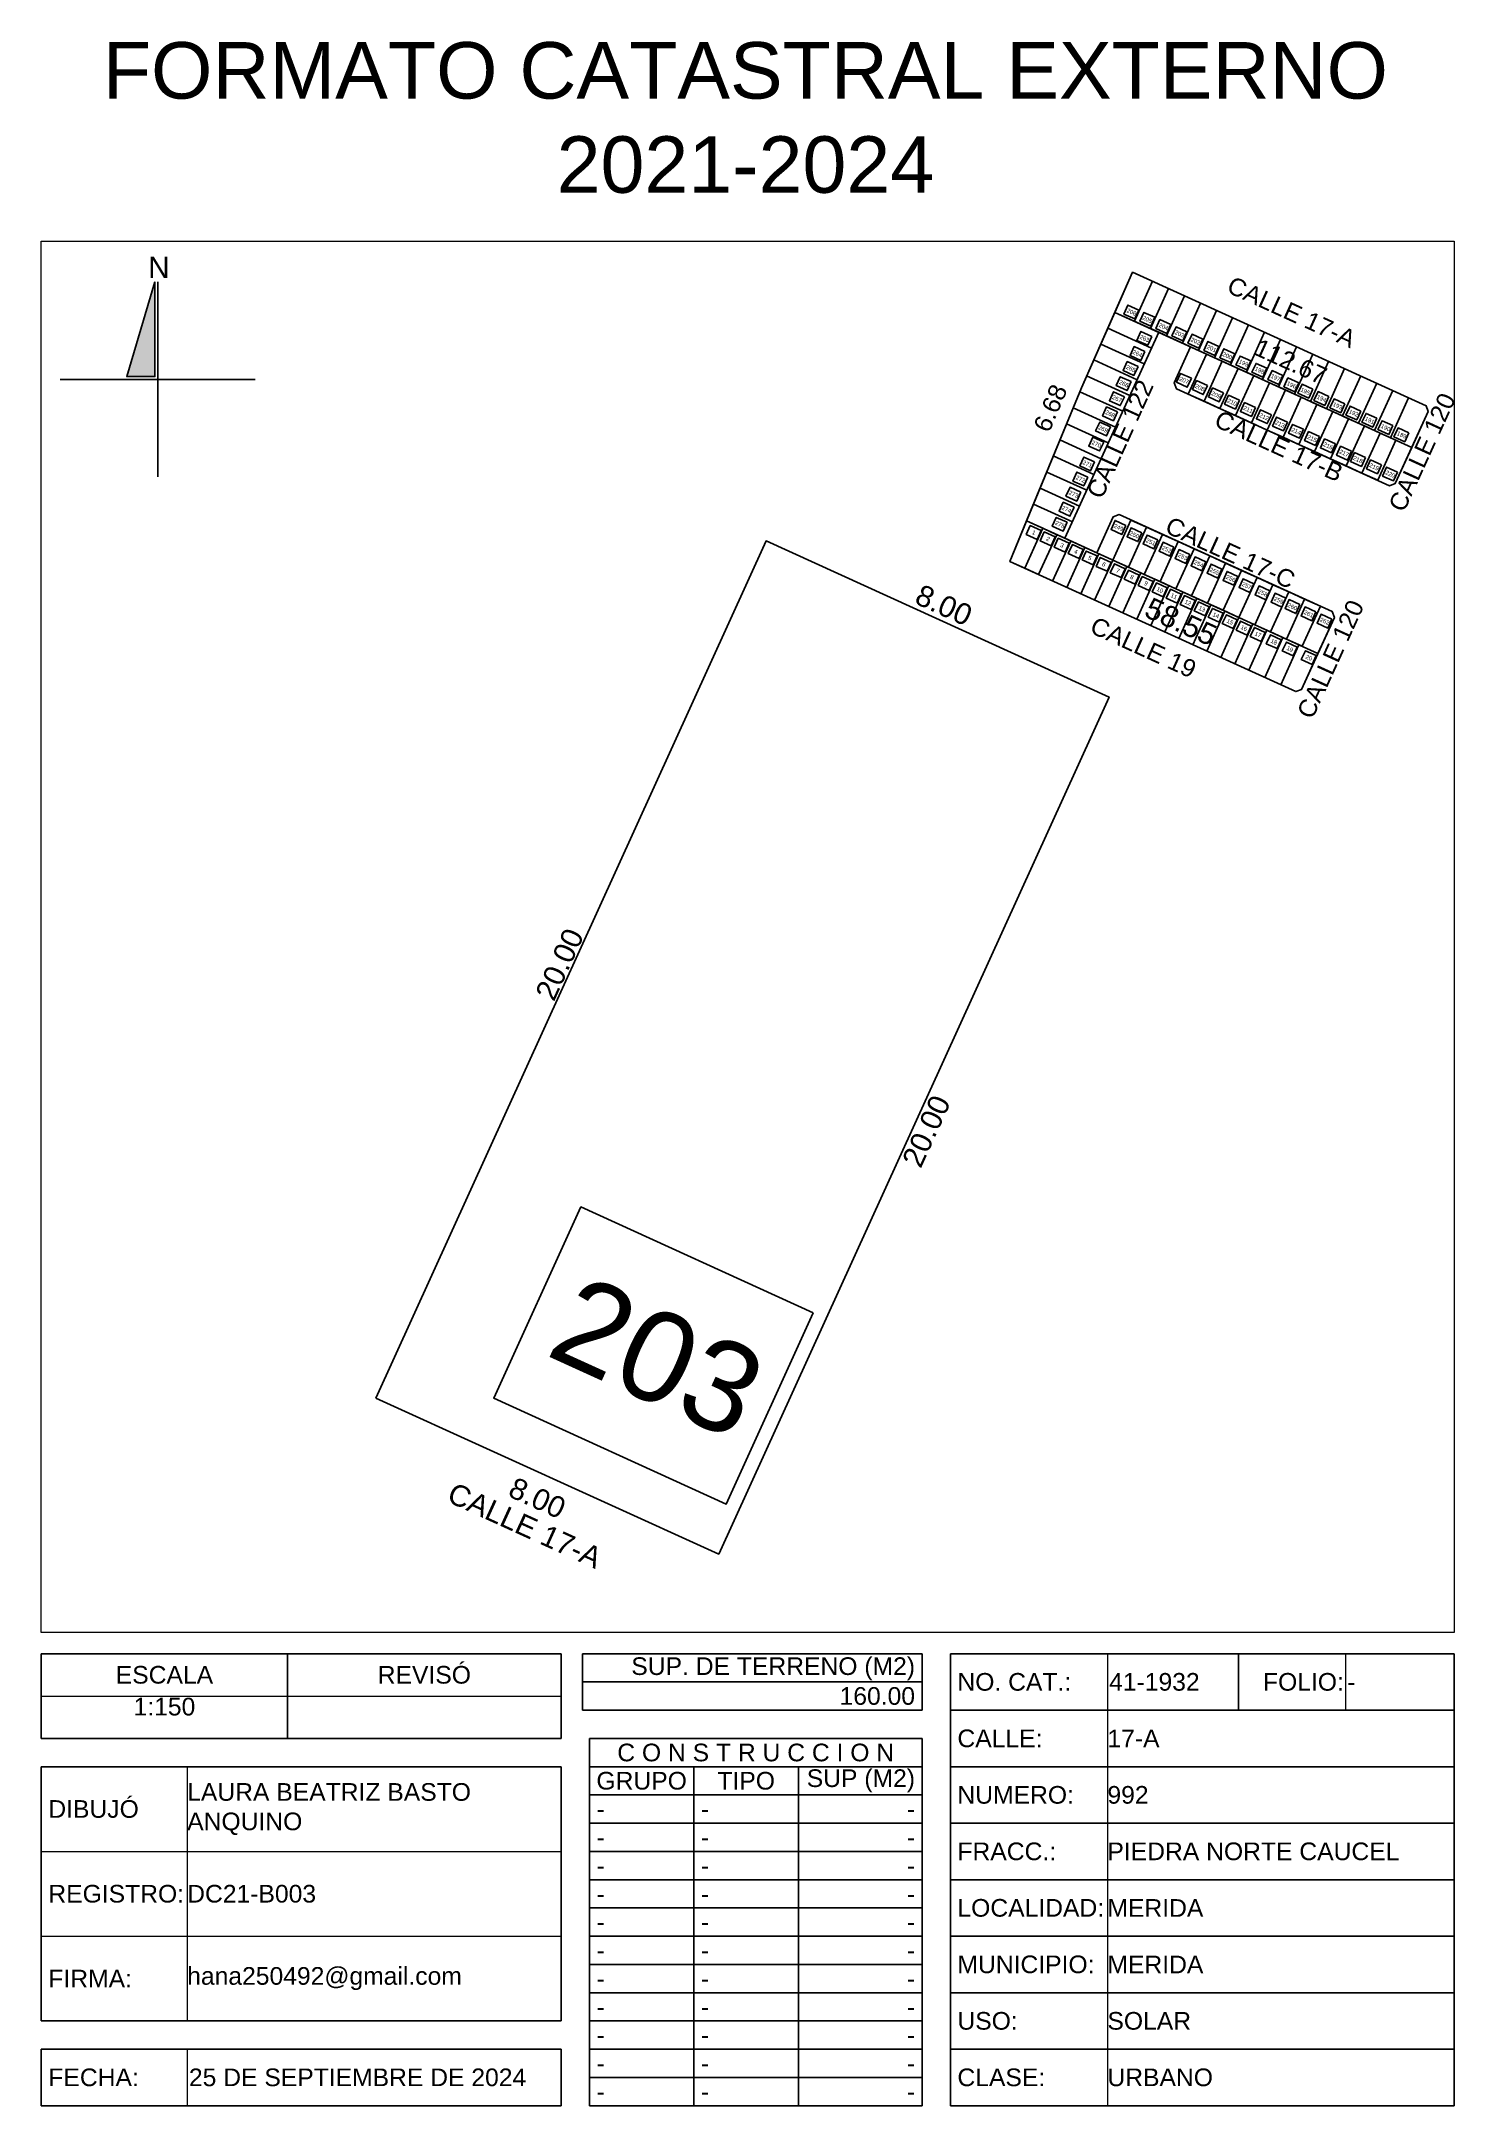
# Model space of a CAD drawing. Header units: inches. Extents: x 163.5 to 193.7, y 30.1 to 74.
import ezdxf
from ezdxf.enums import TextEntityAlignment as Align

# ---------------------------------------------------------------- set-up
doc = ezdxf.new("R2010")
doc.units = ezdxf.units.IN
doc.header["$MEASUREMENT"] = 0
doc.layers.add('_DIV LOTES', color=7, linetype='Continuous')
doc.styles.add('DATOS', font='arial.ttf')
doc.styles.add('Formato', font='arial.ttf')
doc.styles.add('Localizacion', font='arial.ttf')
doc.styles.get("Standard").update_dxf_attribs({"font": 'arial.ttf'})
doc.styles.add('Terreno', font='arial.ttf')
doc.dimstyles.new('T-100', dxfattribs={"dimscale": 0, "dimtxt": 0.45, "dimasz": 0.18, "dimexe": 0.18, "dimexo": 0.0625, "dimgap": 0.0905, "dimtad": 0, "dimzin": 1, "dimdsep": 46, "dimtxsty": 'Terreno', "dimblk": 'NONE', "dimcen": 0, "dimse1": 1, "dimse2": 1, "dimsd1": 1, "dimsd2": 1, "dimclrt": 256, "dimadec": 0, "dimazin": 0, "dimtfac": 1, "dimtix": 1, "dimtofl": 0, "dimtmove": 2, "dimatfit": 3, "dimldrblk": 'NONE', "dimfxl": 1, "dimtolj": 1, "dimarcsym": 0})
doc.dimstyles.new('U-100', dxfattribs={"dimscale": 0, "dimtxt": 0.375, "dimasz": 0.18, "dimexe": 0.18, "dimexo": 0.0625, "dimgap": 0.0905, "dimtad": 0, "dimzin": 1, "dimdsep": 46, "dimtxsty": 'Terreno', "dimblk": 'NONE', "dimcen": 0, "dimse1": 1, "dimse2": 1, "dimsd1": 1, "dimsd2": 1, "dimclrt": 256, "dimadec": 0, "dimazin": 0, "dimtfac": 1, "dimtix": 1, "dimtofl": 0, "dimtmove": 2, "dimatfit": 3, "dimldrblk": 'NONE', "dimfxl": 1, "dimtolj": 1, "dimarcsym": 0})

# ---------------------------------------------------------------- blocks, each defined once
blk = doc.blocks.new('*T4')
at = {"color": 0, "linetype": 'ByBlock', "lineweight": -2, "transparency": 16777216}
for p, q in [((0, 0), (11.036, 0)), ((0, 0), (0, -1.8)), ((5.23, 0), (5.23, -1.8)), ((11.036, 0), (11.036, -1.8)), ((0, -1.8), (11.036, -1.8))]:
    blk.add_line(p, q, dxfattribs=at)
at = {"layer": 'Defpoints', "color": 8, "linetype": 'ByBlock', "lineweight": 0, "transparency": 16777216}
blk.add_line((0, -0.9), (11.036, -0.9), dxfattribs=at)
at = {"color": 0, "lineweight": 18, "transparency": 16777216, "char_height": 0.375}
for s, insert, width, attachment_point in [('{\\C256;ESCALA}', (2.615, -0.45), 5.15762, 5), ('REVISÓ', (8.133, -0.45), 5.73486, 5), ('1:150', (2.615, -0.936), 5.15762, 2)]:
    blk.add_mtext(s, dxfattribs=dict(at, insert=insert, width=width, attachment_point=attachment_point))
blk = doc.blocks.new('*T5')
at = {"color": 0, "lineweight": -2, "transparency": 16777216}
for p, q in [((0, 0), (7.21, 0)), ((0, 0), (0, -0.6)), ((7.21, 0), (7.21, -0.6)), ((0, -0.6), (7.21, -0.6))]:
    blk.add_line(p, q, dxfattribs=at)
at = {"color": 0, "lineweight": 18, "transparency": 16777216, "insert": (7.06, -0.3), "char_height": 0.375, "width": 6.90975, "attachment_point": 6}
blk.add_mtext('160.00', dxfattribs=at)
blk = doc.blocks.new('*T6')
at = {"color": 0, "lineweight": -2, "transparency": 16777216}
for p, q in [((0, 0), (7.21, 0)), ((0, 0), (0, -0.6)), ((7.21, 0), (7.21, -0.6)), ((0, -0.6), (7.21, -0.6))]:
    blk.add_line(p, q, dxfattribs=at)
at = {"color": 0, "lineweight": 18, "transparency": 16777216, "insert": (7.06, -0.564), "char_height": 0.375, "width": 6.90975, "attachment_point": 9}
blk.add_mtext('{\\C256;  SUP. DE TERRENO (M2)   }', dxfattribs=at)
blk = doc.blocks.new('*T7')
at = {"color": 0, "lineweight": -2, "transparency": 16777216}
for p, q in [((0, 0), (3.336, 0)), ((0, 0), (0, -9.6)), ((0, -1.2), (3.336, -1.2)), ((0, -2.4), (3.336, -2.4)), ((0, -3.6), (3.336, -3.6)), ((0, -4.8), (3.336, -4.8)), ((0, -6), (3.336, -6)), ((0, -7.2), (3.336, -7.2)), ((0, -8.4), (3.336, -8.4)), ((0, -9.6), (3.336, -9.6))]:
    blk.add_line(p, q, dxfattribs=at)
at = {"layer": 'Defpoints', "color": 8, "linetype": 'ByBlock', "lineweight": 0, "transparency": 16777216}
blk.add_line((3.336, 0), (3.336, -9.6), dxfattribs=at)
at = {"color": 0, "lineweight": 18, "transparency": 16777216, "char_height": 0.375, "width": 3.03551, "attachment_point": 4, "style": 'Formato'}
for s, insert in [('NO. CAT.:', (0.15, -0.6)), ('CALLE:', (0.15, -1.8)), ('NUMERO:', (0.15, -3)), ('FRACC.:', (0.15, -4.2)), ('LOCALIDAD:', (0.15, -5.4)), ('MUNICIPIO:', (0.15, -6.6)), ('CLASE:', (0.15, -9))]:
    blk.add_mtext(s, dxfattribs=dict(at, insert=insert))
at = {"color": 0, "lineweight": 18, "transparency": 16777216, "insert": (0.15, -7.8), "char_height": 0.375, "width": 3.03551, "attachment_point": 4}
blk.add_mtext('USO:', dxfattribs=at)
blk = doc.blocks.new('*T8')
at = {"color": 0, "lineweight": -2, "transparency": 16777216}
for p, q in [((0, 0), (7.363, 0)), ((7.363, 0), (7.363, -8.4)), ((0, -1.2), (7.363, -1.2)), ((0, -2.4), (7.363, -2.4)), ((0, -3.6), (7.363, -3.6)), ((0, -4.8), (7.363, -4.8)), ((0, -6), (7.363, -6)), ((0, -7.2), (7.363, -7.2)), ((0, -8.4), (7.363, -8.4))]:
    blk.add_line(p, q, dxfattribs=at)
at = {"layer": 'Defpoints', "color": 8, "linetype": 'ByBlock', "lineweight": 0, "transparency": 16777216}
blk.add_line((0, 0), (0, -8.4), dxfattribs=at)
at = {"color": 0, "lineweight": 18, "transparency": 16777216, "char_height": 0.375, "width": 7.363, "attachment_point": 4}
for s, insert in [('17-A', (0, -0.6)), ('992', (0, -1.8)), ('PIEDRA NORTE CAUCEL', (0, -3)), ('MERIDA', (0, -4.2)), ('MERIDA', (0, -5.4)), ('SOLAR', (0, -6.6)), ('URBANO', (0, -7.8))]:
    blk.add_mtext(s, dxfattribs=dict(at, insert=insert))
blk = doc.blocks.new('*T9')
at = {"color": 0, "lineweight": -2, "transparency": 16777216}
for p, q in [((0, 0), (2.782, 0)), ((2.782, 0), (2.782, -1.2)), ((0, -1.2), (2.782, -1.2))]:
    blk.add_line(p, q, dxfattribs=at)
at = {"layer": 'Defpoints', "color": 8, "linetype": 'ByBlock', "lineweight": 0, "transparency": 16777216}
blk.add_line((0, 0), (0, -1.2), dxfattribs=at)
at = {"color": 0, "lineweight": 18, "transparency": 16777216, "insert": (0.036, -0.6), "char_height": 0.375, "width": 2.7103, "attachment_point": 4}
blk.add_mtext('41-1932', dxfattribs=at)
blk = doc.blocks.new('*T10')
at = {"color": 0, "lineweight": -2, "transparency": 16777216}
for p, q in [((0, 0), (2.273, 0)), ((0, 0), (0, -1.2)), ((0, -1.2), (2.273, -1.2))]:
    blk.add_line(p, q, dxfattribs=at)
at = {"layer": 'Defpoints', "color": 8, "linetype": 'ByBlock', "lineweight": 0, "transparency": 16777216}
blk.add_line((2.273, 0), (2.273, -1.2), dxfattribs=at)
at = {"color": 0, "lineweight": 18, "transparency": 16777216, "insert": (2.237, -0.6), "char_height": 0.375, "width": 2.2007, "attachment_point": 6}
blk.add_mtext(' FOLIO:', dxfattribs=at)
blk = doc.blocks.new('*T11')
at = {"color": 0, "lineweight": -2, "transparency": 16777216}
for p, q in [((0, 0), (2.308, 0)), ((2.308, 0), (2.308, -1.2)), ((0, -1.2), (2.308, -1.2))]:
    blk.add_line(p, q, dxfattribs=at)
at = {"layer": 'Defpoints', "color": 8, "linetype": 'ByBlock', "lineweight": 0, "transparency": 16777216}
blk.add_line((0, 0), (0, -1.2), dxfattribs=at)
at = {"color": 0, "lineweight": 18, "transparency": 16777216, "insert": (0.036, -0.6), "char_height": 0.375, "width": 2.236, "attachment_point": 4}
blk.add_mtext('-', dxfattribs=at)
blk = doc.blocks.new('*T12')
at = {"color": 0, "lineweight": -2, "transparency": 16777216}
for p, q in [((0, 0), (3.098, 0)), ((0, 0), (0, -1.2)), ((0, -1.2), (3.098, -1.2))]:
    blk.add_line(p, q, dxfattribs=at)
at = {"layer": 'Defpoints', "color": 8, "linetype": 'ByBlock', "lineweight": 0, "transparency": 16777216}
blk.add_line((3.098, 0), (3.098, -1.2), dxfattribs=at)
at = {"color": 0, "lineweight": 18, "transparency": 16777216, "insert": (0.15, -0.6), "char_height": 0.375, "width": 2.79829, "attachment_point": 4}
blk.add_mtext('{\\C256;FECHA:}', dxfattribs=at)
blk = doc.blocks.new('*T13')
at = {"color": 0, "lineweight": -2, "transparency": 16777216}
for p, q in [((0, 0), (7.938, 0)), ((7.938, 0), (7.938, -1.2)), ((0, -1.2), (7.938, -1.2))]:
    blk.add_line(p, q, dxfattribs=at)
at = {"layer": 'Defpoints', "color": 8, "linetype": 'ByBlock', "lineweight": 0, "transparency": 16777216}
blk.add_line((0, 0), (0, -1.2), dxfattribs=at)
at = {"color": 0, "lineweight": 18, "transparency": 16777216, "insert": (0.036, -0.6), "char_height": 0.375, "width": 7.86619, "attachment_point": 4}
blk.add_mtext('{\\C256;25 DE SEPTIEMBRE DE 2024}', dxfattribs=at)
blk = doc.blocks.new('*T14')
at = {"color": 0, "lineweight": -2, "transparency": 16777216}
for p, q in [((0, 0), (7.065, 0)), ((0, 0), (0, -7.8)), ((7.065, 0), (7.065, -7.8)), ((0, -0.6), (7.065, -0.6)), ((2.22, -0.6), (2.22, -7.8)), ((4.44, -0.6), (4.44, -7.8)), ((0, -1.2), (7.065, -1.2)), ((0, -1.8), (7.065, -1.8)), ((0, -2.4), (7.065, -2.4)), ((0, -3), (7.065, -3)), ((0, -3.6), (7.065, -3.6)), ((0, -4.2), (7.065, -4.2)), ((0, -4.8), (7.065, -4.8)), ((0, -5.4), (7.065, -5.4)), ((0, -6), (7.065, -6)), ((0, -6.6), (7.065, -6.6)), ((0, -7.2), (7.065, -7.2)), ((0, -7.8), (7.065, -7.8))]:
    blk.add_line(p, q, dxfattribs=at)
at = {"color": 0, "lineweight": 18, "transparency": 16777216, "char_height": 0.375}
for s, insert, width, attachment_point in [('{\\C256;C O N S T R U C C I O N}', (3.532, -0.3), 7.065, 5), ('GRUPO', (1.11, -0.9), 2.22, 5), ('TIPO', (3.33, -0.9), 2.22, 5), ('SUP (M2)', (6.915, -0.9), 2.325, 6), ('-', (0.15, -1.5), 1.92, 4), ('-', (2.37, -1.5), 1.92, 4), ('-', (0.15, -2.1), 1.92, 4), ('-', (2.37, -2.1), 1.92, 4), ('-', (0.15, -2.7), 1.92, 4), ('-', (2.37, -2.7), 1.92, 4), ('-', (0.15, -3.3), 1.92, 4), ('-', (2.37, -3.3), 1.92, 4), ('-', (0.15, -3.9), 1.92, 4), ('-', (2.37, -3.9), 1.92, 4), ('-', (0.15, -4.5), 1.92, 4), ('-', (2.37, -4.5), 1.92, 4), ('-', (0.15, -5.1), 1.92, 4), ('-', (2.37, -5.1), 1.92, 4), ('-', (0.15, -5.7), 1.92, 4), ('-', (2.37, -5.7), 1.92, 4), ('-', (0.15, -6.3), 1.92, 4), ('-', (2.37, -6.3), 1.92, 4), ('-', (0.15, -6.9), 1.92, 4), ('-', (2.37, -6.9), 1.92, 4), ('-', (0.15, -7.5), 1.92, 4), ('-', (2.37, -7.5), 1.92, 4), ('-', (6.915, -7.5), 2.325, 6)]:
    blk.add_mtext(s, dxfattribs=dict(at, insert=insert, width=width, attachment_point=attachment_point))
at = {"color": 0, "lineweight": 18, "transparency": 16777216, "char_height": 0.375, "width": 2.325, "attachment_point": 6, "style": 'Formato'}
for insert in [(6.915, -1.5), (6.915, -2.1), (6.915, -2.7), (6.915, -3.3), (6.915, -3.9), (6.915, -4.5), (6.915, -5.1), (6.915, -5.7), (6.915, -6.3), (6.915, -6.9)]:
    blk.add_mtext('-', dxfattribs=dict(at, insert=insert))
blk = doc.blocks.new('*T15')
at = {"color": 0, "lineweight": -2, "transparency": 16777216}
for p, q in [((0, 0), (11.036, 0)), ((0, 0), (0, -5.4)), ((11.036, 0), (11.036, -5.4)), ((0, -5.4), (11.036, -5.4))]:
    blk.add_line(p, q, dxfattribs=at)
at = {"layer": 'Defpoints', "color": 8, "linetype": 'ByBlock', "lineweight": 0, "transparency": 16777216}
for p, q in [((3.098, 0), (3.098, -5.4)), ((0, -1.8), (11.036, -1.8)), ((0, -3.6), (11.036, -3.6))]:
    blk.add_line(p, q, dxfattribs=at)
at = {"color": 0, "lineweight": 18, "transparency": 16777216, "char_height": 0.375, "width": 7.93819, "attachment_point": 4, "style": 'Formato'}
for s, insert in [('LAURA BEATRIZ BASTO ANQUINO', (3.098, -0.9)), ('DC21-B003', (3.098, -2.7)), ('hana250492@gmail.com', (3.098, -4.5))]:
    blk.add_mtext(s, dxfattribs=dict(at, insert=insert))
at = {"color": 0, "lineweight": 18, "transparency": 16777216, "char_height": 0.375, "width": 2.79829, "attachment_point": 4}
for s, insert in [('DIBUJÓ', (0.15, -0.9)), ('REGISTRO:', (0.15, -2.7)), ('FIRMA:', (0.15, -4.5))]:
    blk.add_mtext(s, dxfattribs=dict(at, insert=insert))
blk = doc.blocks.new('Norte')
blk.add_hatch(color=256).paths.add_polyline_path([(2254.291, 2179.168), (2254.691, 2179.168), (2254.691, 2180.508)])
for p, q in [((2254.731, 2180.508), (2254.731, 2177.748)), ((2253.351, 2179.128), (2256.111, 2179.128))]:
    blk.add_line(p, q)
blk.add_lwpolyline([(2254.691, 2180.508), (2254.291, 2179.168), (2254.691, 2179.168)], close=True)
at = {"insert": (2254.595, 2180.866), "char_height": 0.3, "width": 0.27128, "attachment_point": 1, "style": 'Localizacion'}
blk.add_mtext('N', dxfattribs=at)
blk = doc.blocks.new('*D19')
at = {"layer": 'Defpoints', "color": 0, "transparency": 16777216}
for p in [(186.69, 69.082), (183.642, 63.123), (184.084, 62.936)]:
    blk.add_point(p, dxfattribs=at)
at = {"transparency": 16777216, "insert": (184.945, 66.196), "char_height": 0.375, "attachment_point": 5, "rotation": 67.0167, "style": 'Terreno'}
blk.add_mtext('\\A1;6.68', dxfattribs=at)
blk = doc.blocks.new('_None')
blk = doc.blocks.new('*D20')
at = {"layer": 'Defpoints', "color": 0, "transparency": 16777216}
for p in [(186.949, 69.651), (186.69, 69.082), (192.92, 66.246)]:
    blk.add_point(p, dxfattribs=at)
at = {"transparency": 16777216, "insert": (190.064, 68.234), "char_height": 0.375, "attachment_point": 5, "rotation": 335.528, "style": 'Terreno'}
blk.add_mtext('\\A1;CALLE 17-A', dxfattribs=at)
blk = doc.blocks.new('*D21')
at = {"layer": 'Defpoints', "color": 0, "transparency": 16777216}
for p in [(184.084, 62.936), (190.155, 60.173), (189.954, 59.73)]:
    blk.add_point(p, dxfattribs=at)
at = {"transparency": 16777216, "insert": (186.918, 61.111), "char_height": 0.375, "attachment_point": 5, "rotation": 335.528, "style": 'Terreno'}
blk.add_mtext('\\A1;CALLE 19', dxfattribs=at)
blk = doc.blocks.new('*D22')
at = {"layer": 'Defpoints', "color": 0, "transparency": 16777216}
for p in [(190.974, 61.751), (191.242, 61.629), (190.276, 60.218)]:
    blk.add_point(p, dxfattribs=at)
at = {"transparency": 16777216, "insert": (190.893, 60.862), "char_height": 0.375, "attachment_point": 5, "rotation": 65.528, "style": 'Terreno'}
blk.add_mtext('\\A1;CALLE 120', dxfattribs=at)
blk = doc.blocks.new('*D23')
at = {"layer": 'Defpoints', "color": 0, "transparency": 16777216}
for p in [(186.501, 64.153), (186.401, 63.932), (190.929, 61.872)]:
    blk.add_point(p, dxfattribs=at)
at = {"transparency": 16777216, "insert": (188.765, 63.122), "char_height": 0.375, "attachment_point": 5, "rotation": 335.528, "style": 'Terreno'}
blk.add_mtext('\\A1;CALLE 17-C', dxfattribs=at)
blk = doc.blocks.new('*D24')
at = {"layer": 'Defpoints', "color": 0, "transparency": 16777216}
for p in [(187.243, 67.805), (187.42, 67.724), (185.252, 63.43)]:
    blk.add_point(p, dxfattribs=at)
at = {"transparency": 16777216, "insert": (186.424, 65.537), "char_height": 0.375, "attachment_point": 5, "rotation": 65.528, "style": 'Terreno'}
blk.add_mtext('\\A1;CALLE 122', dxfattribs=at)
blk = doc.blocks.new('*D25')
at = {"layer": 'Defpoints', "color": 0, "transparency": 16777216}
for p in [(187.619, 66.608), (192.146, 64.547), (192.059, 64.356)]:
    blk.add_point(p, dxfattribs=at)
at = {"transparency": 16777216, "insert": (189.796, 65.387), "char_height": 0.375, "attachment_point": 5, "rotation": 335.528, "style": 'Terreno'}
blk.add_mtext('\\A1;CALLE 17-B', dxfattribs=at)
blk = doc.blocks.new('*D26')
at = {"layer": 'Defpoints', "color": 0, "transparency": 16777216}
for p in [(192.965, 66.126), (193.186, 66.025), (192.267, 64.593)]:
    blk.add_point(p, dxfattribs=at)
at = {"transparency": 16777216, "insert": (192.837, 65.258), "char_height": 0.375, "attachment_point": 5, "rotation": 65.528, "style": 'Terreno'}
blk.add_mtext('\\A1;CALLE 120', dxfattribs=at)
blk = doc.blocks.new('*D27')
at = {"layer": 'Defpoints', "color": 0, "transparency": 16777216}
for p in [(184.992, 62.522), (190.155, 60.173), (190.297, 60.483)]:
    blk.add_point(p, dxfattribs=at)
at = {"transparency": 16777216, "insert": (187.715, 61.658), "char_height": 0.45, "attachment_point": 5, "rotation": 335.528, "style": 'Terreno'}
blk.add_mtext('\\A1;58.55', dxfattribs=at)
blk = doc.blocks.new('*D28')
at = {"layer": 'Defpoints', "color": 0, "transparency": 16777216}
for p in [(187.454, 68.734), (192.92, 66.246), (192.779, 65.937)]:
    blk.add_point(p, dxfattribs=at)
at = {"transparency": 16777216, "insert": (190.046, 67.181), "char_height": 0.375, "attachment_point": 5, "rotation": 335.528, "style": 'Terreno'}
blk.add_mtext('\\A1;112.67', dxfattribs=at)
blk = doc.blocks.new('*D29')
at = {"layer": 'Defpoints', "color": 0, "transparency": 16777216}
for p in [(170.623, 45.17), (177.904, 41.856), (177.691, 41.388)]:
    blk.add_point(p, dxfattribs=at)
at = {"transparency": 16777216, "insert": (174.05, 43.045), "char_height": 0.45, "attachment_point": 5, "rotation": 335.528, "style": 'Terreno'}
blk.add_mtext('\\A1;8.00', dxfattribs=at)
blk = doc.blocks.new('*D30')
at = {"layer": 'Defpoints', "color": 0, "transparency": 16777216}
for p in [(170.623, 45.17), (177.904, 41.856), (177.426, 40.805)]:
    blk.add_point(p, dxfattribs=at)
at = {"transparency": 16777216, "insert": (173.785, 42.462), "char_height": 0.45, "attachment_point": 5, "rotation": 335.528, "style": 'Terreno'}
blk.add_mtext('\\A1;CALLE 17-A', dxfattribs=at)
blk = doc.blocks.new('*D31')
at = {"layer": 'Defpoints', "color": 0, "transparency": 16777216}
for p in [(186.189, 60.059), (186.454, 59.939), (177.904, 41.856)]:
    blk.add_point(p, dxfattribs=at)
at = {"transparency": 16777216, "insert": (182.312, 50.837), "char_height": 0.45, "attachment_point": 5, "rotation": 65.528, "style": 'Terreno'}
blk.add_mtext('\\A1;20.00', dxfattribs=at)
blk = doc.blocks.new('*D32')
at = {"layer": 'Defpoints', "color": 0, "transparency": 16777216}
for p in [(178.908, 63.373), (170.382, 45.28), (170.623, 45.17)]:
    blk.add_point(p, dxfattribs=at)
at = {"transparency": 16777216, "insert": (174.525, 54.381), "char_height": 0.45, "attachment_point": 5, "rotation": 65.528, "style": 'Terreno'}
blk.add_mtext('\\A1;20.00', dxfattribs=at)
blk = doc.blocks.new('*D33')
at = {"layer": 'Defpoints', "color": 0, "transparency": 16777216}
for p in [(179.041, 63.666), (178.908, 63.373), (186.189, 60.059)]:
    blk.add_point(p, dxfattribs=at)
at = {"transparency": 16777216, "insert": (182.682, 62.009), "char_height": 0.45, "attachment_point": 5, "rotation": 335.528, "style": 'Terreno'}
blk.add_mtext('\\A1;8.00', dxfattribs=at)

msp = doc.modelspace()

# ---------------------------------------------------------------- linework, layer by layer
at = {"lineweight": 18}
msp.add_lwpolyline([(163.518, 69.739), (193.518, 69.739), (193.518, 40.189), (163.518, 40.189)], close=True, dxfattribs=at)
at = {"layer": '_DIV LOTES'}
for p, q in [((187.115, 68.889), (186.728, 68.039)), ((187.454, 68.734), (187.068, 67.884)), ((187.794, 68.579), (187.408, 67.73)), ((188.134, 68.425), (187.747, 67.575)), ((188.474, 68.27), (188.087, 67.42)), ((188.814, 68.115), (188.427, 67.266)), ((186.012, 67.555), (186.937, 67.134)), ((186.162, 67.892), (187.09, 67.469)), ((189.153, 67.961), (188.767, 67.111)), ((189.493, 67.806), (189.107, 66.956)), ((189.833, 67.651), (189.446, 66.802)), ((185.863, 67.218), (186.785, 66.798)), ((190.173, 67.497), (189.786, 66.647)), ((190.513, 67.342), (190.126, 66.492)), ((190.852, 67.187), (190.466, 66.338)), ((185.713, 66.881), (186.632, 66.463)), ((191.192, 67.033), (190.806, 66.183)), ((191.532, 66.878), (191.145, 66.029)), ((191.872, 66.723), (191.485, 65.874)), ((185.566, 66.543), (186.479, 66.127)), ((192.212, 66.569), (191.825, 65.719)), ((192.551, 66.414), (192.165, 65.565)), ((185.285, 65.86), (186.174, 65.456)), ((185.425, 66.202), (186.327, 65.791)), ((185.145, 65.519), (186.021, 65.12)), ((185.005, 65.178), (185.868, 64.785)), ((184.724, 64.495), (185.563, 64.114)), ((184.865, 64.837), (185.716, 64.449)), ((184.584, 64.154), (185.41, 63.778)), ((184.784, 63.643), (184.398, 62.793)), ((185.082, 63.507), (184.695, 62.658)), ((185.379, 63.372), (184.992, 62.522)), ((185.676, 63.237), (185.29, 62.387)), ((190.155, 60.173), (184.084, 62.936)), ((190.155, 60.173), (184.084, 62.936)), ((185.974, 63.101), (185.587, 62.252)), ((186.271, 62.966), (185.884, 62.116)), ((186.568, 62.831), (186.182, 61.981)), ((186.866, 62.695), (186.479, 61.846)), ((187.163, 62.56), (186.776, 61.71)), ((187.46, 62.425), (187.074, 61.575)), ((187.758, 62.289), (187.371, 61.44)), ((188.055, 62.154), (187.668, 61.304)), ((188.352, 62.019), (187.966, 61.169)), ((188.65, 61.883), (188.263, 61.034)), ((188.947, 61.748), (188.56, 60.899)), ((189.244, 61.613), (188.858, 60.763)), ((189.542, 61.477), (189.155, 60.628)), ((189.881, 61.323), (189.495, 60.473)), ((190.221, 61.168), (189.835, 60.319))]:
    msp.add_line(p, q, dxfattribs=at)
for points in [[(186.69, 69.082), (185.601, 66.629), (184.084, 62.936), (190.155, 60.173)], [(190.155, 60.173), (190.276, 60.218), (190.974, 61.751), (190.929, 61.872), (186.401, 63.932), (186.28, 63.887), (185.931, 63.121), (185.252, 63.43), (187.243, 67.805), (187.922, 67.495), (187.574, 66.729), (187.619, 66.608), (192.146, 64.547), (192.267, 64.593), (192.965, 66.126), (192.92, 66.246), (186.69, 69.082), (185.601, 66.629), (184.084, 62.936), (190.155, 60.173)], [(184.084, 62.936), (184.398, 62.793), (184.784, 63.643), (184.439, 63.8), (184.084, 62.936)], [(184.398, 62.793), (184.784, 63.643), (185.082, 63.507), (184.695, 62.658), (184.398, 62.793)], [(170.623, 45.17), (177.904, 41.856), (186.189, 60.059), (178.908, 63.373), (170.623, 45.17)]]:
    msp.add_lwpolyline(points, dxfattribs=at)
for points in [[(192.92, 66.246), (186.69, 69.082), (186.311, 68.229), (186.311, 68.229), (186.311, 68.229), (192.616, 65.359), (192.965, 66.126)], [(187.243, 67.805), (186.311, 68.229), (185.601, 66.629), (184.439, 63.8), (185.252, 63.43)], [(186.822, 68.278), (186.591, 68.383), (186.505, 68.193), (186.735, 68.089)], [(187.161, 68.124), (186.931, 68.228), (186.845, 68.039), (187.075, 67.934)], [(187.501, 67.969), (187.271, 68.074), (187.185, 67.884), (187.415, 67.779)], [(187.097, 67.718), (186.867, 67.823), (186.78, 67.633), (187.011, 67.529)], [(187.841, 67.814), (187.611, 67.919), (187.524, 67.729), (187.755, 67.625)], [(188.181, 67.66), (187.951, 67.764), (187.864, 67.575), (188.095, 67.47)], [(188.521, 67.505), (188.29, 67.61), (188.204, 67.42), (188.434, 67.315)], [(186.805, 67.077), (186.575, 67.182), (186.489, 66.992), (186.719, 66.888)], [(186.951, 67.398), (186.721, 67.503), (186.635, 67.313), (186.865, 67.208)], [(187.619, 66.608), (192.146, 64.547), (192.267, 64.593), (192.616, 65.359), (187.922, 67.495), (187.574, 66.729)], [(188.593, 67.19), (188.258, 67.343), (187.871, 66.493), (188.206, 66.341)], [(188.928, 67.038), (188.593, 67.19), (188.206, 66.341), (188.542, 66.188)], [(188.86, 67.35), (188.63, 67.455), (188.544, 67.265), (188.774, 67.161)], [(189.2, 67.196), (188.97, 67.3), (188.884, 67.111), (189.114, 67.006)], [(189.54, 67.041), (189.31, 67.146), (189.223, 66.956), (189.454, 66.851)], [(186.66, 66.757), (186.429, 66.862), (186.343, 66.672), (186.573, 66.567)], [(187.938, 66.828), (187.707, 66.933), (187.621, 66.743), (187.851, 66.638)], [(188.278, 66.673), (188.047, 66.778), (187.961, 66.589), (188.191, 66.484)], [(189.263, 66.885), (188.928, 67.038), (188.542, 66.188), (188.877, 66.036)], [(189.599, 66.733), (189.263, 66.885), (188.877, 66.036), (189.212, 65.883)], [(189.934, 66.58), (189.599, 66.733), (189.212, 65.883), (189.547, 65.73)], [(189.88, 66.886), (189.65, 66.991), (189.563, 66.802), (189.794, 66.697)], [(190.22, 66.732), (189.989, 66.837), (189.903, 66.647), (190.133, 66.542)], [(190.517, 66.596), (190.287, 66.701), (190.2, 66.512), (190.431, 66.407)], [(186.368, 66.116), (186.137, 66.221), (186.051, 66.031), (186.281, 65.926)], [(186.514, 66.436), (186.283, 66.541), (186.197, 66.351), (186.427, 66.247)], [(188.617, 66.519), (188.387, 66.624), (188.301, 66.434), (188.531, 66.329)], [(188.957, 66.364), (188.727, 66.469), (188.641, 66.279), (188.871, 66.175)], [(189.297, 66.21), (189.067, 66.314), (188.98, 66.125), (189.211, 66.02)], [(190.269, 66.427), (189.934, 66.58), (189.547, 65.73), (189.883, 65.578)], [(190.604, 66.275), (190.269, 66.427), (189.883, 65.578), (190.218, 65.425)], [(190.94, 66.122), (190.604, 66.275), (190.218, 65.425), (190.553, 65.273)], [(190.857, 66.442), (190.626, 66.547), (190.54, 66.357), (190.77, 66.252)], [(191.197, 66.287), (190.966, 66.392), (190.88, 66.202), (191.11, 66.097)], [(191.536, 66.132), (191.306, 66.237), (191.22, 66.048), (191.45, 65.943)], [(186.222, 65.795), (185.992, 65.9), (185.905, 65.71), (186.136, 65.606)], [(189.637, 66.055), (189.406, 66.16), (189.32, 65.97), (189.55, 65.865)], [(189.977, 65.9), (189.746, 66.005), (189.66, 65.815), (189.89, 65.711)], [(190.316, 65.746), (190.086, 65.85), (190, 65.661), (190.23, 65.556)], [(191.275, 65.97), (190.94, 66.122), (190.553, 65.273), (190.888, 65.12)], [(191.61, 65.817), (191.275, 65.97), (190.888, 65.12), (191.223, 64.968)], [(191.945, 65.664), (191.61, 65.817), (191.223, 64.968), (191.559, 64.815)], [(191.876, 65.978), (191.646, 66.083), (191.559, 65.893), (191.79, 65.788)], [(192.216, 65.823), (191.986, 65.928), (191.899, 65.738), (192.13, 65.633)], [(192.556, 65.668), (192.325, 65.773), (192.239, 65.584), (192.469, 65.479)], [(186.076, 65.475), (185.846, 65.58), (185.759, 65.39), (185.99, 65.285)], [(190.656, 65.591), (190.426, 65.696), (190.34, 65.506), (190.57, 65.401)], [(190.996, 65.436), (190.766, 65.541), (190.679, 65.351), (190.91, 65.247)], [(191.336, 65.282), (191.105, 65.386), (191.019, 65.197), (191.249, 65.092)], [(192.281, 65.512), (191.945, 65.664), (191.559, 64.815), (191.894, 64.662)], [(185.883, 65.052), (185.653, 65.156), (185.567, 64.967), (185.797, 64.862)], [(191.633, 65.146), (191.403, 65.251), (191.316, 65.061), (191.547, 64.957)], [(191.973, 64.992), (191.743, 65.096), (191.656, 64.907), (191.887, 64.802)], [(192.313, 64.837), (192.082, 64.942), (191.996, 64.752), (192.226, 64.647)], [(185.592, 64.411), (185.361, 64.515), (185.275, 64.326), (185.505, 64.221)], [(185.738, 64.731), (185.507, 64.836), (185.421, 64.646), (185.651, 64.541)], [(185.446, 64.09), (185.216, 64.195), (185.129, 64.005), (185.36, 63.9)], [(190.276, 60.218), (190.625, 60.984), (184.439, 63.8), (184.084, 62.936), (190.155, 60.173)], [(184.748, 63.596), (184.518, 63.701), (184.431, 63.511), (184.662, 63.406)], [(185.3, 63.77), (185.07, 63.875), (184.983, 63.685), (185.214, 63.58)], [(190.929, 61.872), (186.401, 63.932), (186.28, 63.887), (185.931, 63.121), (190.625, 60.984), (190.974, 61.751)], [(186.548, 63.704), (186.318, 63.809), (186.231, 63.619), (186.462, 63.514)], [(186.602, 62.815), (186.267, 62.968), (186.653, 63.817), (186.988, 63.665)], [(186.888, 63.549), (186.657, 63.654), (186.571, 63.464), (186.801, 63.359)], [(186.937, 62.663), (186.602, 62.815), (186.988, 63.665), (187.324, 63.512)], [(185.045, 63.461), (184.815, 63.565), (184.729, 63.376), (184.959, 63.271)], [(185.343, 63.325), (185.112, 63.43), (185.026, 63.24), (185.256, 63.136)], [(185.64, 63.19), (185.41, 63.295), (185.323, 63.105), (185.554, 63)], [(185.937, 63.055), (185.707, 63.159), (185.621, 62.97), (185.851, 62.865)], [(187.227, 63.394), (186.997, 63.499), (186.911, 63.31), (187.141, 63.205)], [(187.272, 62.51), (186.937, 62.663), (187.324, 63.512), (187.659, 63.36)], [(187.567, 63.24), (187.337, 63.345), (187.251, 63.155), (187.481, 63.05)], [(187.608, 62.358), (187.272, 62.51), (187.659, 63.36), (187.994, 63.207)], [(187.907, 63.085), (187.677, 63.19), (187.59, 63), (187.821, 62.895)], [(187.943, 62.205), (187.608, 62.358), (187.994, 63.207), (188.329, 63.055)], [(186.235, 62.919), (186.004, 63.024), (185.918, 62.834), (186.148, 62.73)], [(186.532, 62.784), (186.302, 62.889), (186.215, 62.699), (186.446, 62.594)], [(186.829, 62.649), (186.599, 62.753), (186.513, 62.564), (186.743, 62.459)], [(188.247, 62.93), (188.017, 63.035), (187.93, 62.846), (188.161, 62.741)], [(188.278, 62.052), (187.943, 62.205), (188.329, 63.055), (188.665, 62.902)], [(188.587, 62.776), (188.356, 62.881), (188.27, 62.691), (188.5, 62.586)], [(188.613, 61.9), (188.278, 62.052), (188.665, 62.902), (189, 62.749)], [(188.926, 62.621), (188.696, 62.726), (188.61, 62.536), (188.84, 62.431)], [(188.948, 61.747), (188.613, 61.9), (189, 62.749), (189.335, 62.597)], [(187.127, 62.513), (186.896, 62.618), (186.81, 62.428), (187.04, 62.324)], [(187.424, 62.378), (187.194, 62.483), (187.107, 62.293), (187.338, 62.188)], [(187.721, 62.243), (187.491, 62.347), (187.405, 62.158), (187.635, 62.053)], [(189.284, 61.595), (188.948, 61.747), (189.335, 62.597), (189.67, 62.444)], [(189.266, 62.466), (189.036, 62.571), (188.95, 62.382), (189.18, 62.277)], [(189.619, 61.442), (189.284, 61.595), (189.67, 62.444), (190.006, 62.292)], [(189.606, 62.312), (189.376, 62.417), (189.289, 62.227), (189.52, 62.122)], [(189.954, 61.29), (189.619, 61.442), (190.006, 62.292), (190.341, 62.139)], [(188.019, 62.107), (187.788, 62.212), (187.702, 62.022), (187.932, 61.918)], [(188.316, 61.972), (188.086, 62.077), (187.999, 61.887), (188.23, 61.782)], [(188.613, 61.837), (188.383, 61.941), (188.297, 61.752), (188.527, 61.647)], [(189.946, 62.157), (189.716, 62.262), (189.629, 62.072), (189.86, 61.968)], [(190.243, 62.022), (190.013, 62.127), (189.927, 61.937), (190.157, 61.832)], [(190.289, 61.137), (189.954, 61.29), (190.341, 62.139), (190.676, 61.986)], [(190.583, 61.867), (190.353, 61.972), (190.266, 61.782), (190.497, 61.678)], [(188.91, 61.701), (188.68, 61.806), (188.594, 61.617), (188.824, 61.512)], [(189.208, 61.566), (188.977, 61.671), (188.891, 61.481), (189.121, 61.376)], [(189.505, 61.431), (189.275, 61.536), (189.188, 61.346), (189.419, 61.241)], [(190.923, 61.713), (190.692, 61.817), (190.606, 61.628), (190.836, 61.523)], [(189.845, 61.276), (189.615, 61.381), (189.528, 61.191), (189.759, 61.086)], [(190.185, 61.121), (189.954, 61.226), (189.868, 61.037), (190.098, 60.932)], [(190.588, 60.938), (190.358, 61.043), (190.272, 60.853), (190.502, 60.748)], [(179.91, 46.981), (174.975, 49.228), (173.125, 45.164), (178.061, 42.917)]]:
    msp.add_lwpolyline(points, close=True, dxfattribs=at)

# ---------------------------------------------------------------- block references
at = {"lineweight": 25, "xscale": 1.5, "yscale": 1.5, "zscale": 1.5}
msp.add_blockref('Norte', (-3216.104, -3201.888), dxfattribs=at)
for name, p in [('*T4', (163.518, 39.739)), ('*T6', (175.01, 39.739)), ('*T7', (182.82, 39.739)), ('*T9', (186.155, 39.739)), ('*T10', (188.938, 39.739)), ('*T11', (191.21, 39.739)), ('*T5', (175.01, 39.139)), ('*T8', (186.155, 38.539)), ('*T14', (175.155, 37.939)), ('*T15', (163.518, 37.339)), ('*T12', (163.518, 31.339)), ('*T13', (166.617, 31.339))]:
    msp.add_blockref(name, p)

# ---------------------------------------------------------------- texts
at = {"lineweight": 18, "insert": (178.468, 72.36), "char_height": 1.2, "width": 31.23058, "attachment_point": 5, "style": 'Formato'}
msp.add_mtext('\\A1;FORMATO CATASTRAL EXTERNO 2021-2024', dxfattribs=at)
at = {"layer": '_DIV LOTES', "style": 'DATOS'}
for s, height, p in [('206', 0.0893, (186.668, 68.235)), ('205', 0.0893, (187.002, 68.079)), ('204', 0.0893, (187.347, 67.925)), ('263', 0.0893, (186.943, 67.674)), ('203', 0.0893, (187.687, 67.771)), ('202', 0.0893, (188.027, 67.616)), ('201', 0.0893, (188.367, 67.461)), ('265', 0.0893, (186.652, 67.034)), ('264', 0.0893, (186.792, 67.353)), ('200', 0.0893, (188.701, 67.306)), ('199', 0.0893, (189.046, 67.152)), ('266', 0.0893, (186.506, 66.713)), ('207', 0.0893, (187.784, 66.784)), ('208', 0.0893, (188.118, 66.629)), ('198', 0.0893, (189.386, 66.997)), ('197', 0.0893, (189.726, 66.843)), ('196', 0.0893, (190.066, 66.688)), ('267', 0.0893, (186.36, 66.393)), ('209', 0.0893, (188.464, 66.475)), ('210', 0.0893, (188.803, 66.32)), ('211', 0.0893, (189.143, 66.166)), ('195', 0.0893, (190.357, 66.552)), ('194', 0.0893, (190.703, 66.398)), ('193', 0.0893, (191.043, 66.243)), ('269', 0.0893, (186.062, 65.751)), ('268', 0.0893, (186.214, 66.072)), ('212', 0.0893, (189.483, 66.011)), ('213', 0.0893, (189.817, 65.856)), ('214', 0.0893, (190.163, 65.702)), ('192', 0.0893, (191.383, 66.089)), ('191', 0.0893, (191.722, 65.934)), ('190', 0.0893, (192.062, 65.779)), ('270', 0.0893, (185.922, 65.431)), ('215', 0.0893, (190.502, 65.547)), ('216', 0.0893, (190.842, 65.393)), ('189', 0.0893, (192.402, 65.625)), ('271', 0.0893, (185.73, 65.008)), ('217', 0.0893, (191.182, 65.238)), ('218', 0.0893, (191.473, 65.102)), ('219', 0.0893, (191.819, 64.948)), ('272', 0.0893, (185.584, 64.687)), ('220', 0.0893, (192.159, 64.793)), ('274', 0.0893, (185.286, 64.046)), ('273', 0.0893, (185.438, 64.367)), ('1', 0.0893, (184.594, 63.552)), ('275', 0.0893, (185.146, 63.726)), ('249', 0.0893, (186.394, 63.66)), ('250', 0.0893, (186.728, 63.504)), ('2', 0.0893, (184.892, 63.417)), ('3', 0.0893, (185.189, 63.281)), ('4', 0.0893, (185.486, 63.146)), ('251', 0.0893, (187.074, 63.351)), ('252', 0.0893, (187.413, 63.196)), ('5', 0.0893, (185.783, 63.011)), ('6', 0.0893, (186.081, 62.876)), ('7', 0.0893, (186.378, 62.74)), ('253', 0.0893, (187.753, 63.041)), ('254', 0.0893, (188.093, 62.887)), ('255', 0.0893, (188.427, 62.731)), ('8', 0.0893, (186.675, 62.605)), ('9', 0.0893, (186.973, 62.47)), ('10', 0.0893, (187.27, 62.334)), ('256', 0.0893, (188.773, 62.577)), ('257', 0.0893, (189.112, 62.423)), ('258', 0.0893, (189.452, 62.268)), ('11', 0.0893, (187.567, 62.199)), ('12', 0.0893, (187.865, 62.064)), ('13', 0.0893, (188.162, 61.928)), ('14', 0.0893, (188.459, 61.793)), ('259', 0.0893, (189.792, 62.113)), ('260', 0.0893, (190.083, 61.977)), ('261', 0.0893, (190.429, 61.824)), ('15', 0.0893, (188.757, 61.658)), ('16', 0.0893, (189.054, 61.522)), ('17', 0.0893, (189.351, 61.387)), ('262', 0.0893, (190.769, 61.669)), ('18', 0.0893, (189.691, 61.232)), ('19', 0.0893, (190.031, 61.078)), ('20', 0.0893, (190.434, 60.894)), ('203', 1.9136, (176.614, 46.045))]:
    msp.add_text(s, height=height, rotation=335.528, dxfattribs=at).set_placement(p, align=Align.MIDDLE_CENTER)

# ---------------------------------------------------------------- dimensions: what is measured, and where the dimension line sits
for p1, p2, distance, text, dimstyle, picture, middle in [((192.92, 66.246), (186.69, 69.082), -0.626, 'CALLE 17-A', 'U-100', '*D20', (190.064, 68.234)), ((187.454, 68.734), (192.92, 66.246), -0.339, '112.67', 'U-100', '*D28', (190.046, 67.181)), ((185.252, 63.43), (187.243, 67.805), -0.194, 'CALLE 122', 'U-100', '*D24', (186.424, 65.537)), ((187.619, 66.608), (192.146, 64.547), -0.21, 'CALLE 17-B', 'U-100', '*D25', (189.796, 65.387)), ((192.267, 64.593), (192.965, 66.126), -0.243, 'CALLE 120', 'U-100', '*D26', (192.837, 65.258)), ((190.929, 61.872), (186.401, 63.932), -0.242, 'CALLE 17-C', 'U-100', '*D23', (188.765, 63.122)), ((184.084, 62.936), (190.155, 60.173), -0.487, 'CALLE 19', 'U-100', '*D21', (186.918, 61.111)), ((184.992, 62.522), (190.155, 60.173), 0.341, '58.55', 'T-100', '*D27', (187.715, 61.658)), ((190.276, 60.218), (190.974, 61.751), -0.295, 'CALLE 120', 'U-100', '*D22', (190.893, 60.862)), ((170.623, 45.17), (177.904, 41.856), -1.155, 'CALLE 17-A', 'T-100', '*D30', (173.785, 42.462))]:
    dim = msp.add_aligned_dim(p1=p1, p2=p2, distance=distance, text=text, dimstyle=dimstyle, override={"dimscale": 1})
    dim.commit()
    dim.dimension.update_dxf_attribs({"geometry": picture, "text_midpoint": middle})
for p1, p2, distance, dimstyle, picture, middle in [((186.69, 69.082), (184.084, 62.936), -0.48, 'U-100', '*D19', (184.945, 66.196)), ((186.189, 60.059), (178.908, 63.373), -0.322, 'T-100', '*D33', (182.682, 62.009)), ((178.908, 63.373), (170.623, 45.17), -0.265, 'T-100', '*D32', (174.525, 54.381)), ((177.904, 41.856), (186.189, 60.059), -0.291, 'T-100', '*D31', (182.312, 50.837)), ((170.623, 45.17), (177.904, 41.856), -0.515, 'T-100', '*D29', (174.05, 43.045))]:
    dim = msp.add_aligned_dim(p1=p1, p2=p2, distance=distance, dimstyle=dimstyle, override={"dimscale": 1})
    dim.commit()
    dim.dimension.update_dxf_attribs({"geometry": picture, "text_midpoint": middle})

doc.saveas('drawing.dxf')
